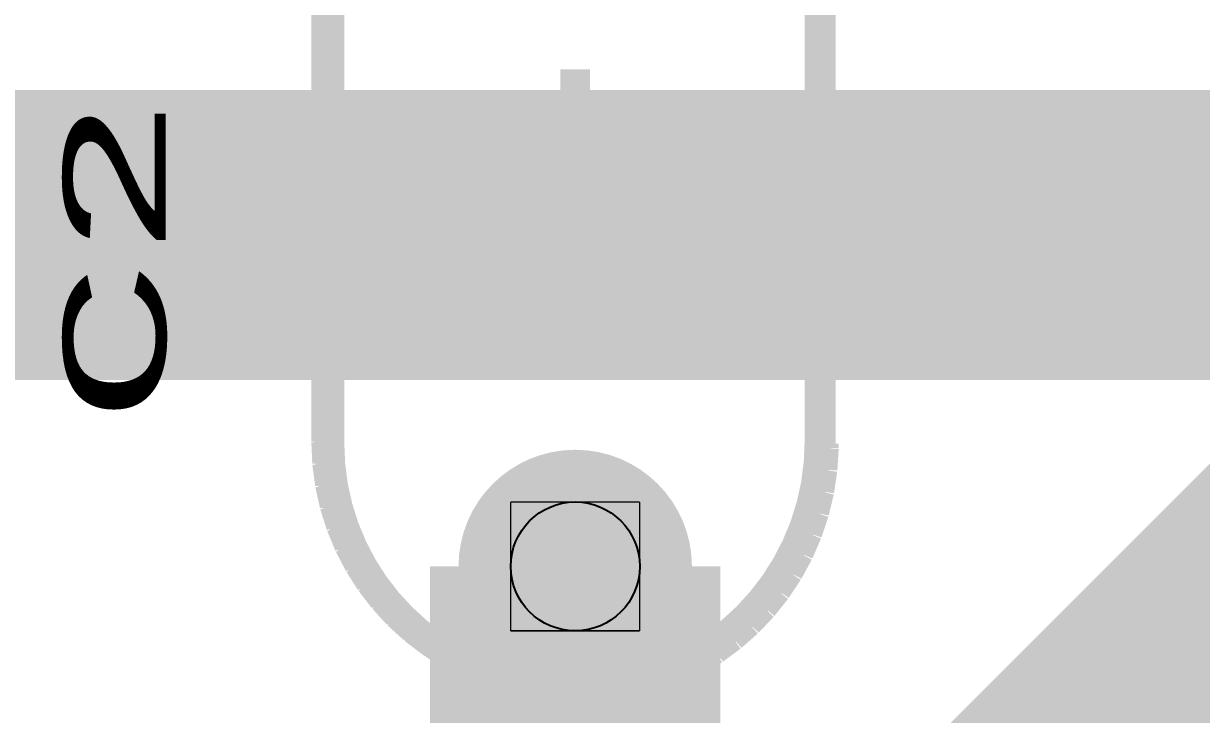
# Model space of a CAD drawing. Extents: x -3 to 268, y -4 to 76.
# Drawn here: x 55.63 to 63.75, y 44.19 to 48.96 of the extents above; entities that cross this region are included whole.
import ezdxf
from ezdxf.enums import TextEntityAlignment as Align

# ---------------------------------------------------------------- set-up
doc = ezdxf.new("R2010")
doc.units = 0
for name, color, linetype in [('3D_INFO_TOP', 1, 'CONTINUOUS'), ('COPPER_BOTTOM', 3, 'CONTINUOUS'), ('COPPER_TOP', 1, 'CONTINUOUS'), ('DRILL', 255, 'CONTINUOUS'), ('DRILL_SYMBOLS', 255, 'CONTINUOUS'), ('SILKSCREEN_TOP', 4, 'CONTINUOUS'), ('SOLDER_MASK_BOTTOM', 212, 'CONTINUOUS'), ('SOLDER_MASK_TOP', 200, 'CONTINUOUS')]:
    doc.layers.add(name, color=color, linetype=linetype)
doc.styles.add('MONOTxtStyle', font='monotxt')

msp = doc.modelspace()

# ---------------------------------------------------------------- hatches: boundary and pattern name
at = {"layer": 'COPPER_BOTTOM'}
h = msp.add_hatch(color=256, dxfattribs=at)
edge = h.paths.add_edge_path()
edge.add_arc((59.436, 45.212), 0.804418, 0, 360)
edge = h.paths.add_edge_path()
edge.add_arc((59.436, 45.212), 0.4445, 0, 360)
at = {"layer": 'COPPER_TOP'}
h = msp.add_hatch(color=256, dxfattribs=at)
edge = h.paths.add_edge_path()
edge.add_arc((59.436, 45.212), 0.804418, 0, 360)
edge = h.paths.add_edge_path()
edge.add_arc((59.436, 45.212), 0.4445, 0, 360)
at = {"layer": 'DRILL'}
h = msp.add_hatch(color=255, dxfattribs=at)
edge = h.paths.add_edge_path()
edge.add_arc((59.436, 45.212), 0.4445, 0, 360)
at = {"layer": 'SOLDER_MASK_BOTTOM'}
h = msp.add_hatch(color=256, dxfattribs=at)
edge = h.paths.add_edge_path()
edge.add_arc((59.436, 45.212), 0.804418, 0, 360)
edge = h.paths.add_edge_path()
edge.add_arc((59.436, 45.212), 0.4445, 0, 360)
at = {"layer": 'SOLDER_MASK_TOP'}
h = msp.add_hatch(color=256, dxfattribs=at)
edge = h.paths.add_edge_path()
edge.add_arc((59.436, 45.212), 0.804418, 0, 360)
edge = h.paths.add_edge_path()
edge.add_arc((59.436, 45.212), 0.4445, 0, 360)

# ---------------------------------------------------------------- linework, layer by layer
at = {"layer": '3D_INFO_TOP', "color": 1, "const_width": 0.1778}
for points in [[(57.706, 46.072), (57.706, 49.372)], [(61.106, 46.072), (61.106, 49.372)], [(59.436, 48.26), (59.436, 48.641)], [(58.674, 48.26), (60.198, 48.26)], [(60.198, 48.133), (58.674, 48.133)], [(58.674, 48.006), (60.198, 48.006)], [(60.198, 47.498), (58.674, 47.498)], [(58.674, 47.371), (60.198, 47.371)], [(60.198, 47.244), (58.674, 47.244)], [(59.436, 47.244), (59.436, 46.863)], [(57.706, 46.072), (57.712469, 45.923835)], [(61.09953, 45.923835), (61.106, 46.071999)], [(61.106, 46.071999), (61.106, 46.072)], [(57.712469, 45.923835), (57.731826, 45.776798)], [(61.080173, 45.776798), (61.09953, 45.923835)], [(57.731826, 45.776798), (57.763926, 45.632007)], [(61.048073, 45.632007), (61.080173, 45.776798)], [(57.763926, 45.632007), (57.808522, 45.490565)], [(61.003477, 45.490565), (61.048073, 45.632007)], [(57.808522, 45.490565), (57.865276, 45.353548)], [(60.946723, 45.353548), (61.003477, 45.490565)], [(57.865276, 45.353548), (57.933756, 45.222)], [(60.878243, 45.221999), (60.946723, 45.353548)], [(57.933756, 45.222), (58.013441, 45.09692)], [(60.798558, 45.09692), (60.878243, 45.221999)], [(58.013441, 45.09692), (58.103724, 44.979261)], [(60.708275, 44.979261), (60.798558, 45.09692)], [(58.103724, 44.979261), (58.203918, 44.869918)], [(60.608081, 44.869918), (60.708275, 44.979261)], [(58.203918, 44.869918), (58.313261, 44.769724)], [(60.498738, 44.769724), (60.608081, 44.869918)], [(58.313261, 44.769724), (58.43092, 44.679441)], [(60.381079, 44.679441), (60.498738, 44.769724)], [(58.43092, 44.679441), (58.556, 44.599756)], [(60.255999, 44.599756), (60.381079, 44.679441)], [(58.556, 44.599756), (58.687548, 44.531276)], [(60.124451, 44.531276), (60.255999, 44.599756)], [(58.687548, 44.531276), (58.824565, 44.474522)], [(59.987434, 44.474522), (60.124451, 44.531276)], [(58.824565, 44.474522), (58.966007, 44.429926)], [(58.966007, 44.429926), (59.110798, 44.397826)], [(59.701201, 44.397826), (59.845992, 44.429926)], [(59.845992, 44.429926), (59.987434, 44.474522)], [(59.110798, 44.397826), (59.257835, 44.378469)], [(59.257835, 44.378469), (59.405999, 44.372)], [(59.405999, 44.372), (59.554164, 44.378469)], [(59.554164, 44.378469), (59.701201, 44.397826)]]:
    msp.add_lwpolyline(points, dxfattribs=at)
at = {"layer": 'COPPER_BOTTOM', "color": 3, "const_width": 2}
for points in [[(69.596, 47.498), (26.416, 47.498)], [(59.436, 39.116), (59.436, 45.212)], [(62.611, 43.307), (64.516, 45.212)], [(62.611, 37.465), (62.611, 43.307)]]:
    msp.add_lwpolyline(points, dxfattribs=at)
at = {"layer": 'DRILL', "color": 255}
msp.add_circle((59.436, 45.212), 0.4445, dxfattribs=at)
at = {"layer": 'DRILL_SYMBOLS', "color": 7, "const_width": 0.01}
for points in [[(59.8805, 45.6565), (58.9915, 45.6565)], [(58.9915, 45.6565), (58.9915, 44.7675)], [(59.8805, 44.7675), (59.8805, 45.6565)], [(58.9915, 44.7675), (59.8805, 44.7675)]]:
    msp.add_lwpolyline(points, dxfattribs=at)
at = {"layer": 'SILKSCREEN_TOP', "color": 4, "const_width": 0.2032}
for points in [[(57.742667, 46.058668), (57.742667, 49.445332)], [(61.129333, 46.058668), (61.129333, 49.445332)], [(59.436, 48.260002), (59.436, 48.641)], [(58.674, 48.260002), (60.198, 48.26)], [(60.198, 48.133002), (58.674, 48.133)], [(58.674, 48.006002), (60.198, 48.006)], [(60.198, 47.498002), (58.674, 47.498)], [(58.674, 47.371002), (60.198, 47.371)], [(60.198, 47.244002), (58.674, 47.244)], [(59.436, 47.244002), (59.436, 46.863)], [(57.742667, 46.0587), (57.74911, 45.911116)], [(61.141105, 45.879486), (61.150236, 46.028778)], [(61.150236, 46.028778), (61.150498, 46.0587)], [(57.74911, 45.911116), (57.768392, 45.764655)], [(61.118997, 45.731558), (61.141105, 45.879486)], [(57.768392, 45.764655), (57.800365, 45.620433)], [(61.084081, 45.58612), (61.118997, 45.731558)], [(57.800365, 45.620433), (57.844787, 45.479546)], [(61.036622, 45.444279), (61.084081, 45.58612)], [(57.844787, 45.479546), (57.901319, 45.343066)], [(60.97698, 45.307114), (61.036622, 45.444279)], [(57.901319, 45.343066), (57.96953, 45.212033)], [(60.905611, 45.175668), (60.97698, 45.307114)], [(57.96953, 45.212033), (58.048902, 45.087444)], [(60.823058, 45.050943), (60.905611, 45.175668)], [(58.048902, 45.087444), (58.138831, 44.970246)], [(60.729948, 44.933888), (60.823058, 45.050943)], [(58.138831, 44.970246), (58.238632, 44.861332)], [(60.62699, 44.825393), (60.729948, 44.933888)], [(58.238632, 44.861332), (58.347546, 44.761531)], [(60.514969, 44.726285), (60.62699, 44.825393)], [(58.347546, 44.761531), (58.464744, 44.671602)], [(60.394735, 44.637317), (60.514969, 44.726285)], [(58.464744, 44.671602), (58.589333, 44.59223)], [(60.267205, 44.559166), (60.394735, 44.637317)]]:
    msp.add_lwpolyline(points, dxfattribs=at)

# ---------------------------------------------------------------- texts
at = {"layer": 'SILKSCREEN_TOP', "style": 'MONOTxtStyle', "width": 1.866667}
msp.add_text('C2', height=0.705555, rotation=90, dxfattribs=at).set_placement((56.261, 47.328667), align=Align.MIDDLE_CENTER)

doc.saveas('drawing.dxf')
